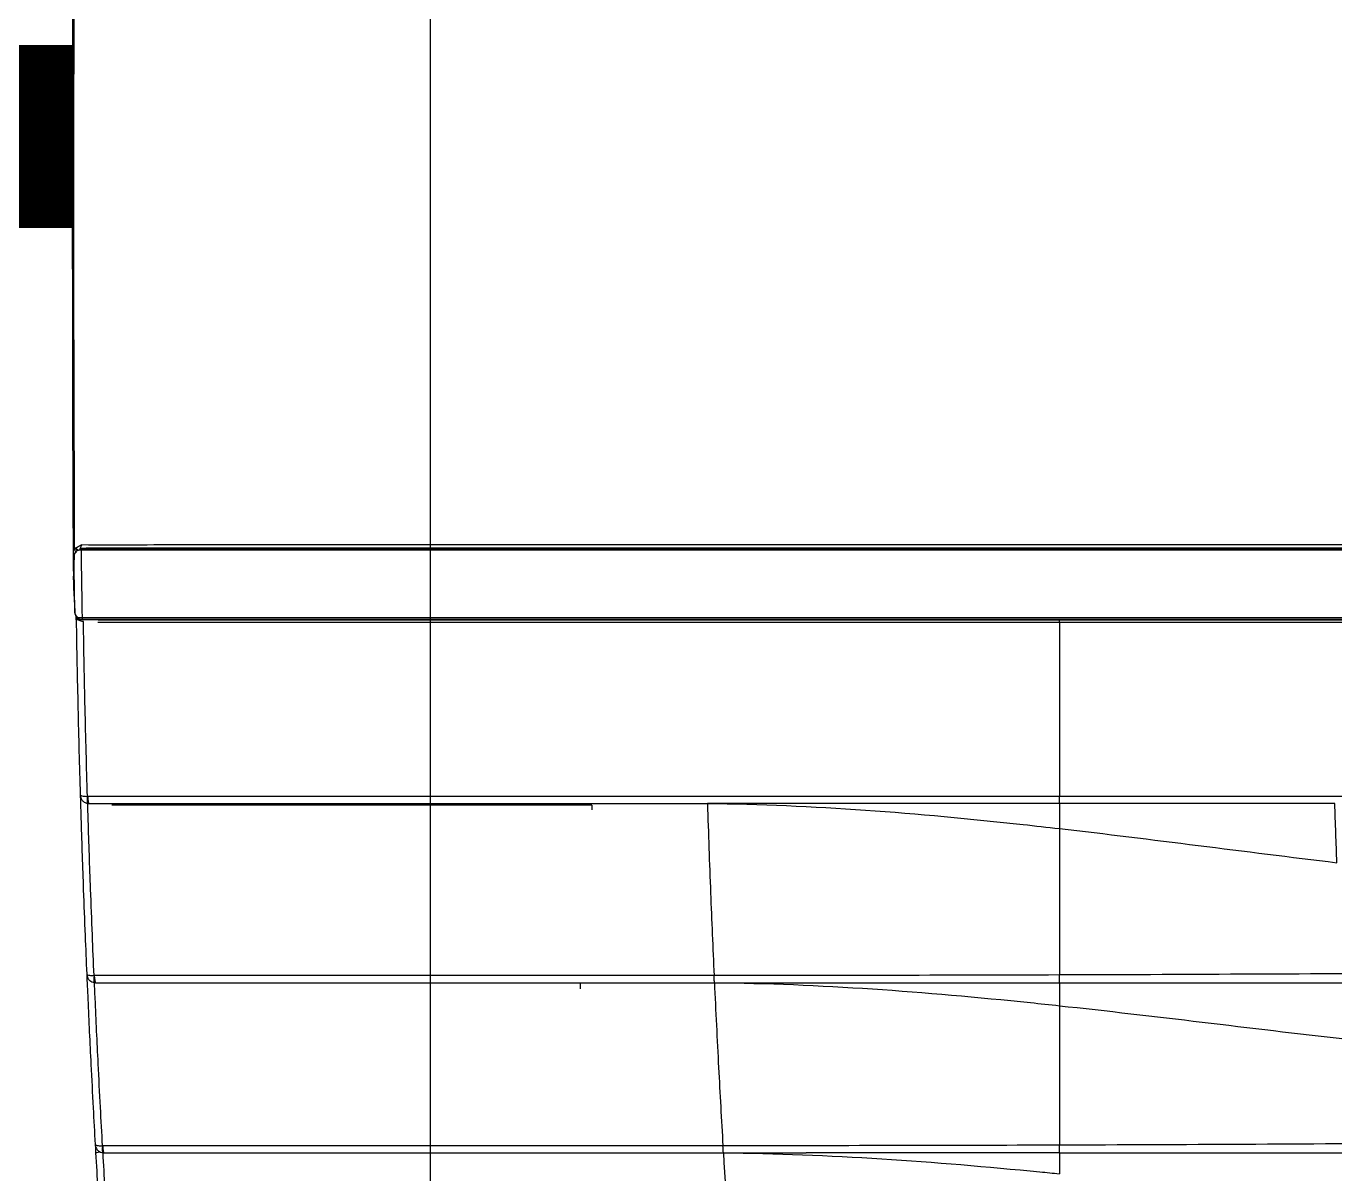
# Model space of a CAD drawing. Header units: millimetres. Extents: x 144680 to 236290, y -190947 to -149396.
# Drawn here: x 222566.7 to 222709.7, y -174328.7 to -174203.2 of the extents above; entities that cross this region are included whole.
import ezdxf

# ---------------------------------------------------------------- set-up
doc = ezdxf.new("R2010")
doc.units = ezdxf.units.MM
doc.header["$LTSCALE"] = 100
doc.linetypes.add('HID2', pattern=[1, 0.5, -0.5])
doc.linetypes.add('HIDDEN', pattern=[9.525, 6.35, -3.175])
doc.layers.add('3.기호.계단선', color=30, linetype='Continuous')

# ---------------------------------------------------------------- blocks, each defined once
blk = doc.blocks.new('acrjtlf')
at = {"color": 8}
for p, q in [((1569971.71, 1745737.52), (1569971.54, 1745737.52)), ((1569971.54, 1745737.52), (1569971.54, 1745737.52)), ((1569971.65, 1745736.73), (1569971.65, 1745736.72)), ((1569971.58, 1745734.08), (1569971.58, 1745734.08)), ((1569971.59, 1745734.15), (1569971.59, 1745734.14)), ((1569971.6, 1745733.05), (1569971.6, 1745733.04)), ((1569971.73, 1745730.47), (1569971.73, 1745730.47)), ((1569971.73, 1745730.47), (1569971.73, 1745730.47))]:
    blk.add_line(p, q, dxfattribs=at)
at = {"color": 1, "linetype": 'HIDDEN'}
blk.add_lwpolyline([(1571303.38, 1746002.87), (1571303.38, 1745562.22), (1570010.6, 1745562.22), (1570010.6, 1746002.87)], close=True, dxfattribs=at)
at = {"color": 8}
blk.add_arc((1569972.34, 1745737.32), 0.196, 90, 99.4283, dxfattribs=at)
for centre, major_axis, ratio, start_param, end_param in [((1569972.69, 1745737.53), (-0.979, -0.011), 0.000851, 5.81073, 6.230827), ((1569972.2, 1745737.34), (-0.489, 0.021), 0.710917, 0.074486, 0.971745), ((1569972.25, 1745737.52), (-0.427, 0.24), 0.699022, 0.689796, 1.432768), ((1569972.29, 1745737.57), (-0.385, 0.303), 0.676566, 0.870738, 1.553972), ((1569972.34, 1745737.32), (0.032, -0.193), 0.348188, 3.1344, 4.658358), ((1569972.34, 1745737.32), (0, -0.196), 0.351833, 3.141593, 4.716068), ((1569972.46, 1745737.32), (0, -0.196), 0.205027, 3.141593, 4.714452), ((1569972.56, 1745729.93), (0, -0.196), 0.201921, 4.714424, 6.229723), ((1569973.26, 1745710.39), (0.124, 0.773), 0.18902, 1.609012, 3.142438), ((1569973.3, 1745710.39), (0, -0.783), 0.192414, 4.720156, 6.283185), ((1569973.98, 1745690.81), (0.109, 0.776), 0.18309, 1.608242, 3.142333), ((1569974.01, 1745690.81), (0, -0.783), 0.1863, 4.724017, 6.283185), ((1569974.9, 1745672.2), (0.094, 0.778), 0.175481, 1.613044, 3.142228), ((1569974.93, 1745672.2), (0, -0.783), 0.179084, 4.733363, 6.283185)]:
    blk.add_ellipse(centre, major_axis=major_axis, ratio=ratio, start_param=start_param, end_param=end_param, dxfattribs=at)
for points, degree in [([(1569974.14, 1745900.08), (1569972.03, 1745865.53), (1569971.16, 1745830.9), (1569971.54, 1745737.52)], 3), ([(1569971.71, 1745737.52), (1569971.34, 1745830.9), (1569972.21, 1745865.53), (1569974.31, 1745900.1)], 3), ([(1569971.65, 1745736.73), (1569971.63, 1745735.96)], 1), ([(1569971.71, 1745737.33), (1569971.71, 1745737.39), (1569971.71, 1745737.46), (1569971.71, 1745737.52)], 3), ([(1569971.82, 1745737.52), (1569971.84, 1745737.54), (1569971.86, 1745737.55), (1569971.88, 1745737.57)], 3), ([(1569972.42, 1745737.32), (1569972.37, 1745737.32), (1569972.32, 1745737.32), (1569972.28, 1745737.32)], 3), ([(1569972.34, 1745737.52), (1569972.38, 1745737.52), (1569972.42, 1745737.52), (1569972.46, 1745737.52)], 3), ([(1569972.46, 1745737.52), (1569972.62, 1745737.52), (1569972.79, 1745737.52), (1569972.96, 1745737.52)], 3), ([(1569971.62, 1745735.43), (1569971.59, 1745734.15)], 1), ([(1569971.58, 1745734.08), (1569971.59, 1745734.21), (1569971.59, 1745734.33), (1569971.6, 1745734.45)], 3), ([(1569971.58, 1745734.08), (1569971.58, 1745734.08), (1569971.58, 1745734.08), (1569971.58, 1745734.08)], 3), ([(1569971.88, 1745729.68), (1569971.88, 1745729.83), (1569971.88, 1745729.99), (1569971.87, 1745730.14)], 3), ([(1569972.11, 1745729.68), (1569971.96, 1745729.68), (1569971.88, 1745729.67), (1569971.88, 1745729.67)], 3), ([(1569972.1, 1745729.68), (1569972.13, 1745729.73), (1569972.17, 1745729.79), (1569972.23, 1745729.82)], 3), ([(1569972.46, 1745729.73), (1569972.47, 1745729.73), (1569972.47, 1745729.73), (1569972.47, 1745729.73)], 3), ([(1569972.47, 1745729.73), (1569973.07, 1745729.73), (1569973.67, 1745729.73), (1569974.27, 1745729.73)], 3), ([(1570079.34, 1745729.39), (1570079.34, 1745729.49), (1570079.34, 1745729.58), (1570079.35, 1745729.58)], 3), ([(1570079.34, 1745729.39), (1570079.34, 1745723.05), (1570079.34, 1745716.72), (1570079.34, 1745710.39)], 3), ([(1569972.32, 1745710.56), (1569972.33, 1745710.24), (1569972.34, 1745709.92), (1569972.35, 1745709.61)], 3), ([(1569973.14, 1745710.38), (1569973.13, 1745710.38), (1569973.12, 1745710.39), (1569973.11, 1745710.39)], 3), ([(1569973.14, 1745709.62), (1569973.19, 1745709.61), (1569973.24, 1745709.61), (1569973.3, 1745709.61)], 3), ([(1570028.23, 1745709.42), (1570028.23, 1745709.24), (1570028.23, 1745709.07), (1570028.23, 1745708.9)], 3), ([(1570052.08, 1745709.61), (1570048.35, 1745709.61), (1570044.61, 1745709.61), (1570040.88, 1745709.61)], 3), ([(1570040.88, 1745709.61), (1570040.88, 1745709.61), (1570040.88, 1745709.61), (1570040.88, 1745709.61)], 3), ([(1570109.45, 1745709.61), (1570099.41, 1745709.61), (1570089.37, 1745709.61), (1570079.34, 1745709.61)], 3), ([(1570079.34, 1745709.61), (1570079.34, 1745708.69), (1570079.34, 1745707.77), (1570079.34, 1745706.87)], 3), ([(1570109.68, 1745703.14), (1570109.6, 1745705.3), (1570109.52, 1745707.45), (1570109.45, 1745709.61)], 3), ([(1570079.34, 1745706.87), (1570089.48, 1745705.71), (1570099.57, 1745704.35), (1570109.68, 1745703.14)], 3), ([(1569973.03, 1745690.96), (1569973.05, 1745690.65), (1569973.06, 1745690.34), (1569973.07, 1745690.02)], 3), ([(1569973.86, 1745690.8), (1569973.85, 1745690.8), (1569973.84, 1745690.8), (1569973.83, 1745690.8)], 3), ([(1570079.34, 1745690.86), (1570066.75, 1745690.82), (1570054.17, 1745690.8), (1570041.6, 1745690.8)], 3), ([(1569973.87, 1745690.03), (1569973.92, 1745690.03), (1569973.96, 1745690.02), (1569974.01, 1745690.02)], 3), ([(1569974.55, 1745690.02), (1569974.56, 1745690.02), (1569974.56, 1745690.02), (1569974.56, 1745690.02)], 3), ([(1570026.95, 1745690.02), (1570026.95, 1745689.79), (1570026.95, 1745689.57), (1570026.95, 1745689.34)], 3), ([(1570041.64, 1745690.02), (1570054.19, 1745690.02), (1570066.76, 1745690.02), (1570079.34, 1745690.02)], 3), ([(1570041.64, 1745690.02), (1570041.64, 1745690.02), (1570041.64, 1745690.02), (1570041.64, 1745690.02)], 3), ([(1570079.34, 1745690.02), (1570083.99, 1745690.02), (1570088.65, 1745690.02), (1570093.3, 1745690.02)], 3), ([(1570079.34, 1745690.02), (1570079.34, 1745689.17), (1570079.34, 1745688.33), (1570079.34, 1745687.5)], 3), ([(1570093.3, 1745690.02), (1570098.95, 1745690.02), (1570104.6, 1745690.02), (1570110.25, 1745690.02)], 3), ([(1570079.34, 1745687.5), (1570089.77, 1745686.38), (1570100.15, 1745685.05), (1570110.56, 1745683.87)], 3), ([(1569974.79, 1745672.18), (1569974.78, 1745672.18), (1569974.77, 1745672.18), (1569974.76, 1745672.19)], 3), ([(1570079.34, 1745672.25), (1570067.07, 1745672.21), (1570054.81, 1745672.19), (1570042.57, 1745672.19)], 3), ([(1569974.01, 1745671.42), (1569974.01, 1745671.45), (1569974.19, 1745671.49), (1569974.48, 1745671.52)], 3), ([(1569974.81, 1745671.42), (1569974.85, 1745671.42), (1569974.89, 1745671.42), (1569974.93, 1745671.42)], 3), ([(1570042.62, 1745671.42), (1570045.64, 1745671.42), (1570048.65, 1745671.42), (1570051.67, 1745671.42)], 3), ([(1570042.62, 1745671.42), (1570042.95, 1745665.81), (1570043.32, 1745660.18), (1570043.72, 1745654.55)], 3), ([(1570042.62, 1745671.42), (1570042.62, 1745671.42), (1570042.62, 1745671.42), (1570042.62, 1745671.42)], 3), ([(1570079.34, 1745671.42), (1570070.11, 1745671.42), (1570060.89, 1745671.42), (1570051.67, 1745671.42)], 3), ([(1570079.34, 1745671.42), (1570084.64, 1745671.42), (1570089.94, 1745671.42), (1570095.24, 1745671.42)], 3), ([(1570079.34, 1745671.42), (1570079.34, 1745670.64), (1570079.34, 1745669.88), (1570079.34, 1745669.12)], 3), ([(1570095.24, 1745671.42), (1570100.58, 1745671.42), (1570105.93, 1745671.42), (1570111.28, 1745671.42)], 3)]:
    blk.add_open_spline(points, degree=degree, dxfattribs=at)
for points, knots in [([(1569971.54, 1745737.52), (1569971.54, 1745737.06), (1569971.55, 1745736.6), (1569971.56, 1745735.8), (1569971.56, 1745735.46), (1569971.57, 1745734.77), (1569971.58, 1745734.43), (1569971.58, 1745734.08)], [0, 0, 0, 0, 0.399294, 0.399294, 0.699647, 0.699647, 1, 1, 1, 1]), ([(1569971.65, 1745736.72), (1569971.64, 1745736.29), (1569971.63, 1745735.86), (1569971.61, 1745735), (1569971.6, 1745734.57), (1569971.59, 1745734.14)], [0, 0, 0, 0, 0.5, 0.5, 1, 1, 1, 1]), ([(1569972.28, 1745737.32), (1569972.21, 1745737.31), (1569972.15, 1745737.3), (1569972.02, 1745737.25), (1569971.95, 1745737.21), (1569971.82, 1745737.12), (1569971.76, 1745737.06), (1569971.68, 1745736.9), (1569971.65, 1745736.81), (1569971.65, 1745736.72)], [0, 0, 0, 0, 0.154456, 0.154456, 0.374956, 0.374956, 0.653826, 0.653826, 1, 1, 1, 1]), ([(1569971.73, 1745730.47), (1569971.73, 1745730.67), (1569971.73, 1745730.86), (1569971.71, 1745731.9), (1569971.7, 1745732.75), (1569971.67, 1745734.45), (1569971.66, 1745735.29), (1569971.65, 1745736.33), (1569971.65, 1745736.53), (1569971.65, 1745736.72)], [0, 0, 0, 0, 0.092547, 0.092547, 0.500171, 0.500171, 0.907796, 0.907796, 1, 1, 1, 1]), ([(1569971.71, 1745737.33), (1569971.72, 1745737.39), (1569971.75, 1745737.45), (1569971.81, 1745737.51), (1569971.81, 1745737.51), (1569971.82, 1745737.52)], [0, 0, 0, 0, 0.894177, 0.894177, 1, 1, 1, 1]), ([(1569971.88, 1745737.57), (1569971.91, 1745737.59), (1569971.95, 1745737.61), (1569972.06, 1745737.67), (1569972.14, 1745737.72), (1569972.26, 1745737.78), (1569972.29, 1745737.8), (1569972.35, 1745737.83), (1569972.38, 1745737.85), (1569972.42, 1745737.87), (1569972.43, 1745737.87), (1569972.45, 1745737.89), (1569972.46, 1745737.89), (1569972.47, 1745737.9), (1569972.48, 1745737.9), (1569972.48, 1745737.9), (1569972.49, 1745737.9), (1569972.49, 1745737.91), (1569972.49, 1745737.91), (1569972.5, 1745737.91)], [0, 0, 0, 0, 0.211843, 0.211843, 0.618776, 0.618776, 0.759942, 0.759942, 0.870728, 0.870728, 0.929874, 0.929874, 0.961875, 0.961875, 0.979256, 0.979256, 0.992466, 0.992466, 1, 1, 1, 1]), ([(1569972.5, 1745737.91), (1569972.5, 1745737.91), (1569972.49, 1745737.9), (1569972.49, 1745737.9), (1569972.49, 1745737.9), (1569972.49, 1745737.89), (1569972.48, 1745737.88), (1569972.48, 1745737.87), (1569972.47, 1745737.86), (1569972.46, 1745737.84), (1569972.46, 1745737.83), (1569972.44, 1745737.79), (1569972.42, 1745737.76), (1569972.4, 1745737.7), (1569972.38, 1745737.66), (1569972.35, 1745737.59), (1569972.33, 1745737.55), (1569972.31, 1745737.51)], [0, 0, 0, 0, 0.013568, 0.013568, 0.037214, 0.037214, 0.068468, 0.068468, 0.126077, 0.126077, 0.232683, 0.232683, 0.432706, 0.432706, 0.68324, 0.68324, 1, 1, 1, 1]), ([(1569972.37, 1745737.46), (1569977.18, 1745737.46), (1569982.02, 1745737.46), (1569991.69, 1745737.46), (1569996.54, 1745737.46), (1570011.09, 1745737.46), (1570020.82, 1745737.46), (1570050.06, 1745737.46), (1570069.62, 1745737.46), (1570108.75, 1745737.46), (1570128.32, 1745737.46), (1570167.47, 1745737.46), (1570187.04, 1745737.46), (1570284.89, 1745737.46), (1570363.18, 1745737.46), (1570530.2, 1745737.46)], [0, 0, 0, 0, 0.03125, 0.03125, 0.0625, 0.0625, 0.125, 0.125, 0.25, 0.25, 0.375, 0.375, 0.5, 0.5, 1, 1, 1, 1]), ([(1570530.2, 1745737.32), (1570363.19, 1745737.32), (1570284.92, 1745737.32), (1570187.08, 1745737.32), (1570167.51, 1745737.32), (1570128.37, 1745737.32), (1570108.8, 1745737.32), (1570069.68, 1745737.32), (1570050.13, 1745737.32), (1570020.89, 1745737.32), (1570011.15, 1745737.32), (1569996.59, 1745737.32), (1569991.73, 1745737.32), (1569982.06, 1745737.32), (1569977.21, 1745737.32), (1569972.42, 1745737.32)], [0, 0, 0, 0, 0.5, 0.5, 0.625, 0.625, 0.75, 0.75, 0.875, 0.875, 0.9375, 0.9375, 0.96875, 0.96875, 1, 1, 1, 1]), ([(1569972.42, 1745737.32), (1569972.42, 1745736.93), (1569972.43, 1745736.54), (1569972.44, 1745735.3), (1569972.45, 1745734.46), (1569972.48, 1745732.76), (1569972.49, 1745731.91), (1569972.51, 1745730.69), (1569972.52, 1745730.31), (1569972.52, 1745729.93)], [0, 0, 0, 0, 0.157944, 0.157944, 0.502409, 0.502409, 0.846873, 0.846873, 1, 1, 1, 1]), ([(1569972.5, 1745737.91), (1569976.29, 1745737.87), (1569980.11, 1745737.92), (1569987.75, 1745737.92), (1569991.58, 1745737.92), (1570003.08, 1745737.92), (1570010.77, 1745737.92), (1570033.87, 1745737.92), (1570049.31, 1745737.92), (1570080.21, 1745737.92), (1570095.69, 1745737.92), (1570126.63, 1745737.92), (1570142.11, 1745737.91), (1570157.58, 1745737.92)], [0, 0, 0, 0, 0.0625, 0.0625, 0.125, 0.125, 0.25, 0.25, 0.5, 0.5, 0.75, 0.75, 1, 1, 1, 1]), ([(1570156.6, 1745737.52), (1570153.69, 1745737.52), (1570150.78, 1745737.52), (1570128.3, 1745737.52), (1570108.72, 1745737.52), (1570069.59, 1745737.52), (1570050.03, 1745737.52), (1570020.79, 1745737.52), (1570011.06, 1745737.52), (1569996.51, 1745737.52), (1569991.66, 1745737.52), (1569982.19, 1745737.52), (1569977.56, 1745737.52), (1569972.96, 1745737.52)], [0, 0, 0, 0, 0.047401, 0.047401, 0.366063, 0.366063, 0.684724, 0.684724, 0.844055, 0.844055, 0.92372, 0.92372, 1, 1, 1, 1]), ([(1569971.59, 1745734.14), (1569971.59, 1745734.08), (1569971.59, 1745734.01), (1569971.59, 1745733.85), (1569971.59, 1745733.77), (1569971.59, 1745733.6), (1569971.59, 1745733.51), (1569971.59, 1745733.34), (1569971.6, 1745733.26), (1569971.6, 1745733.14), (1569971.6, 1745733.09), (1569971.6, 1745733.05)], [0, 0, 0, 0, 0.214453, 0.214453, 0.429132, 0.429132, 0.640881, 0.640881, 0.851843, 0.851843, 1, 1, 1, 1]), ([(1569971.6, 1745733.05), (1569971.62, 1745732.62), (1569971.65, 1745732.19), (1569971.69, 1745731.33), (1569971.71, 1745730.9), (1569971.73, 1745730.47)], [0, 0, 0, 0, 0.5, 0.5, 1, 1, 1, 1]), ([(1569971.73, 1745730.47), (1569971.74, 1745730.41), (1569971.75, 1745730.35), (1569971.81, 1745730.2), (1569971.87, 1745730.12), (1569971.99, 1745730.01), (1569972.06, 1745729.97), (1569972.14, 1745729.94), (1569972.15, 1745729.93), (1569972.16, 1745729.93)], [0, 0, 0, 0, 0.291599, 0.291599, 0.694986, 0.694986, 0.955686, 0.955686, 1, 1, 1, 1]), ([(1569971.74, 1745730.47), (1569971.74, 1745730.35), (1569971.78, 1745730.15), (1569971.96, 1745729.89), (1569972.14, 1745729.78), (1569972.23, 1745729.74)], [0, 0, 0, 0, 0.370538, 0.716833, 1, 1, 1, 1]), ([(1569971.88, 1745729.68), (1569971.93, 1745726.46), (1569972, 1745723.25), (1569972.14, 1745716.87), (1569972.22, 1745713.72), (1569972.32, 1745710.56)], [0, 0, 0, 0, 0.504534, 0.504534, 1, 1, 1, 1]), ([(1569972.67, 1745729.5), (1569972.58, 1745729.5), (1569972.5, 1745729.51), (1569972.35, 1745729.55), (1569972.28, 1745729.58), (1569972.18, 1745729.63), (1569972.14, 1745729.65), (1569972.11, 1745729.68)], [0, 0, 0, 0, 0.3816, 0.3816, 0.752011, 0.752011, 1, 1, 1, 1]), ([(1569972.16, 1745729.93), (1569972.18, 1745729.93), (1569972.2, 1745729.93), (1569972.31, 1745729.93), (1569972.41, 1745729.93), (1569972.52, 1745729.93)], [0, 0, 0, 0, 0.159863, 0.159863, 1, 1, 1, 1]), ([(1569972.24, 1745729.73), (1569972.24, 1745729.73), (1569972.24, 1745729.73), (1569972.22, 1745729.74), (1569972.21, 1745729.74), (1569972.2, 1745729.75), (1569972.2, 1745729.76), (1569972.19, 1745729.77), (1569972.18, 1745729.78), (1569972.17, 1745729.82), (1569972.16, 1745729.84), (1569972.16, 1745729.88), (1569972.16, 1745729.9), (1569972.16, 1745729.93), (1569972.16, 1745729.93), (1569972.16, 1745729.93)], [0, 0, 0, 0, 0.0305, 0.0305, 0.248677, 0.248677, 0.304697, 0.304697, 0.529926, 0.529926, 0.756562, 0.756562, 0.983109, 0.983109, 1, 1, 1, 1]), ([(1569972.56, 1745729.74), (1569972.47, 1745729.74), (1569972.39, 1745729.74), (1569972.29, 1745729.74), (1569972.27, 1745729.73), (1569972.24, 1745729.73)], [0, 0, 0, 0, 0.750656, 0.750656, 1, 1, 1, 1]), ([(1569972.24, 1745729.73), (1569972.25, 1745729.73), (1569972.25, 1745729.73), (1569972.27, 1745729.73), (1569972.28, 1745729.73), (1569972.31, 1745729.73), (1569972.33, 1745729.73), (1569972.39, 1745729.73), (1569972.43, 1745729.73), (1569972.46, 1745729.73)], [0, 0, 0, 0, 0.113501, 0.113501, 0.256211, 0.256211, 0.505873, 0.505873, 1, 1, 1, 1]), ([(1569972.52, 1745729.93), (1569977.32, 1745729.93), (1569982.16, 1745729.93), (1569991.84, 1745729.93), (1569996.69, 1745729.93), (1570011.26, 1745729.93), (1570020.99, 1745729.93), (1570050.24, 1745729.93), (1570069.79, 1745729.93), (1570108.88, 1745729.93), (1570128.44, 1745729.93), (1570167.57, 1745729.93), (1570187.14, 1745729.93), (1570284.95, 1745729.93), (1570363.21, 1745729.93), (1570530.2, 1745729.93)], [0, 0, 0, 0, 0.03125, 0.03125, 0.0625, 0.0625, 0.125, 0.125, 0.25, 0.25, 0.375, 0.375, 0.5, 0.5, 1, 1, 1, 1]), ([(1570530.2, 1745729.74), (1570363.21, 1745729.74), (1570284.96, 1745729.74), (1570187.15, 1745729.74), (1570167.59, 1745729.74), (1570128.47, 1745729.74), (1570108.9, 1745729.74), (1570069.8, 1745729.74), (1570050.25, 1745729.74), (1570021.02, 1745729.74), (1570011.29, 1745729.74), (1569996.72, 1745729.74), (1569991.87, 1745729.74), (1569982.19, 1745729.74), (1569977.35, 1745729.74), (1569972.56, 1745729.74)], [0, 0, 0, 0, 0.5, 0.5, 0.625, 0.625, 0.75, 0.75, 0.875, 0.875, 0.9375, 0.9375, 0.96875, 0.96875, 1, 1, 1, 1]), ([(1569973.11, 1745710.39), (1569973.02, 1745713.61), (1569972.93, 1745716.83), (1569972.78, 1745723.2), (1569972.72, 1745726.35), (1569972.67, 1745729.5)], [0, 0, 0, 0, 0.505483, 0.505483, 1, 1, 1, 1]), ([(1569974.27, 1745729.73), (1569974.27, 1745729.72), (1569974.27, 1745729.71), (1569974.27, 1745729.7), (1569974.27, 1745729.7), (1569974.27, 1745729.7)], [0, 0, 0, 0, 0.865418, 0.865418, 1, 1, 1, 1]), ([(1569974.27, 1745729.7), (1569979.06, 1745729.7), (1569983.89, 1745729.7), (1569993.53, 1745729.7), (1569998.36, 1745729.7), (1570012.87, 1745729.7), (1570022.56, 1745729.7), (1570051.7, 1745729.7), (1570071.18, 1745729.7), (1570110.11, 1745729.7), (1570129.59, 1745729.7), (1570168.55, 1745729.7), (1570188.03, 1745729.7), (1570285.43, 1745729.7), (1570363.35, 1745729.7), (1570530, 1745729.7)], [0, 0, 0, 0, 0.03125, 0.03125, 0.0625, 0.0625, 0.125, 0.125, 0.25, 0.25, 0.375, 0.375, 0.5, 0.5, 1, 1, 1, 1]), ([(1570079.34, 1745729.39), (1570061.61, 1745729.39), (1570043.91, 1745729.39), (1570017.41, 1745729.39), (1570008.58, 1745729.39), (1569991.25, 1745729.39), (1569982.73, 1745729.39), (1569974.26, 1745729.39)], [0, 0, 0, 0, 0.503675, 0.503675, 0.755513, 0.755513, 1, 1, 1, 1]), ([(1570157.91, 1745729.39), (1570155.23, 1745729.39), (1570152.55, 1745729.39), (1570139.59, 1745729.39), (1570129.3, 1745729.39), (1570112.4, 1745729.39), (1570105.78, 1745729.39), (1570092.56, 1745729.39), (1570085.95, 1745729.39), (1570079.34, 1745729.39)], [0, 0, 0, 0, 0.1022, 0.1022, 0.494985, 0.494985, 0.747578, 0.747578, 1, 1, 1, 1]), ([(1569972.32, 1745710.56), (1569972.32, 1745710.56), (1569972.32, 1745710.56), (1569972.32, 1745710.54), (1569972.33, 1745710.53), (1569972.36, 1745710.5), (1569972.39, 1745710.49), (1569972.47, 1745710.45), (1569972.55, 1745710.44), (1569972.7, 1745710.41), (1569972.77, 1745710.4), (1569972.93, 1745710.39), (1569973.02, 1745710.39), (1569973.11, 1745710.39)], [0, 0, 0, 0, 0.004657, 0.004657, 0.171177, 0.171177, 0.329676, 0.329676, 0.60266, 0.60266, 0.791779, 0.791779, 1, 1, 1, 1]), ([(1569972.32, 1745710.56), (1569972.32, 1745710.56), (1569972.32, 1745710.55), (1569972.32, 1745710.48), (1569972.33, 1745710.4), (1569972.37, 1745710.26), (1569972.4, 1745710.19), (1569972.49, 1745710.02), (1569972.56, 1745709.93), (1569972.72, 1745709.79), (1569972.79, 1745709.74), (1569972.96, 1745709.66), (1569973.05, 1745709.63), (1569973.14, 1745709.62)], [0, 0, 0, 0, 0.004657, 0.004657, 0.171178, 0.171178, 0.329678, 0.329678, 0.602664, 0.602664, 0.791782, 0.791782, 1, 1, 1, 1]), ([(1569972.35, 1745709.61), (1569972.35, 1745709.61), (1569972.35, 1745709.61), (1569972.37, 1745708.95), (1569972.39, 1745708.3), (1569972.49, 1745705.16), (1569972.57, 1745702.67), (1569972.72, 1745698.51), (1569972.79, 1745696.85), (1569972.91, 1745693.78), (1569972.97, 1745692.37), (1569973.03, 1745690.96)], [0, 0, 0, 0, 0.000003, 0.000003, 0.105523, 0.105523, 0.506415, 0.506415, 0.773572, 0.773572, 1, 1, 1, 1]), ([(1570079.34, 1745710.39), (1570061.56, 1745710.39), (1570043.78, 1745710.38), (1570017.2, 1745710.38), (1570008.35, 1745710.38), (1569990.7, 1745710.38), (1569981.88, 1745710.38), (1569973.14, 1745710.38)], [0, 0, 0, 0, 0.5, 0.5, 0.75, 0.75, 1, 1, 1, 1]), ([(1569973.83, 1745690.8), (1569973.77, 1745692.28), (1569973.71, 1745693.76), (1569973.58, 1745696.91), (1569973.52, 1745698.58), (1569973.36, 1745702.75), (1569973.28, 1745705.26), (1569973.18, 1745708.37), (1569973.16, 1745708.99), (1569973.14, 1745709.61), (1569973.14, 1745709.61), (1569973.14, 1745709.61)], [0, 0, 0, 0, 0.235766, 0.235766, 0.501866, 0.501866, 0.901174, 0.901174, 0.999997, 0.999997, 1, 1, 1, 1]), ([(1569973.3, 1745709.61), (1569978.88, 1745709.61), (1569984.5, 1745709.61), (1569995.74, 1745709.61), (1570001.36, 1745709.61), (1570018.27, 1745709.61), (1570029.56, 1745709.61), (1570040.88, 1745709.61)], [0, 0, 0, 0, 0.25, 0.25, 0.5, 0.5, 1, 1, 1, 1]), ([(1570028.23, 1745709.42), (1570019.45, 1745709.42), (1570010.69, 1745709.42), (1569993.2, 1745709.42), (1569984.46, 1745709.42), (1569975.79, 1745709.42)], [0, 0, 0, 0, 0.5, 0.5, 1, 1, 1, 1]), ([(1570040.88, 1745709.61), (1570040.98, 1745706.35), (1570041.2, 1745700.09), (1570041.46, 1745693.81), (1570041.6, 1745690.8)], [0, 0, 0, 0, 0.520592, 1, 1, 1, 1]), ([(1570040.88, 1745709.61), (1570052.38, 1745709.5), (1570065.24, 1745708.46), (1570078.02, 1745707.02), (1570079.34, 1745706.87)], [0, 0, 0, 0, 0.896674, 1, 1, 1, 1]), ([(1570079.34, 1745709.61), (1570077.94, 1745709.61), (1570068.85, 1745709.61), (1570059.76, 1745709.61), (1570052.08, 1745709.61)], [0, 0, 0, 0, 0.154173, 1, 1, 1, 1]), ([(1570079.34, 1745709.61), (1570079.34, 1745709.64), (1570079.34, 1745709.69), (1570079.34, 1745710.03), (1570079.34, 1745710.28), (1570079.34, 1745710.39)], [0, 0, 0, 0, 0.392645, 0.726209, 1, 1, 1, 1]), ([(1570158.41, 1745710.39), (1570145.23, 1745710.39), (1570132.05, 1745710.39), (1570105.69, 1745710.39), (1570092.52, 1745710.39), (1570079.34, 1745710.39)], [0, 0, 0, 0, 0.5, 0.5, 1, 1, 1, 1]), ([(1570079.34, 1745706.87), (1570079.34, 1745705.6), (1570079.34, 1745703.02), (1570079.34, 1745699.07), (1570079.34, 1745695.01), (1570079.34, 1745692.25), (1570079.34, 1745690.86)], [0, 0, 0, 0, 0.241342, 0.488803, 0.74188, 1, 1, 1, 1]), ([(1569973.03, 1745690.96), (1569973.03, 1745690.96), (1569973.03, 1745690.96), (1569973.03, 1745690.94), (1569973.04, 1745690.93), (1569973.08, 1745690.9), (1569973.1, 1745690.89), (1569973.19, 1745690.86), (1569973.26, 1745690.84), (1569973.42, 1745690.82), (1569973.49, 1745690.81), (1569973.65, 1745690.8), (1569973.74, 1745690.8), (1569973.83, 1745690.8)], [0, 0, 0, 0, 0.004636, 0.004636, 0.174157, 0.174157, 0.335163, 0.335163, 0.60541, 0.60541, 0.79332, 0.79332, 1, 1, 1, 1]), ([(1569973.03, 1745690.96), (1569973.03, 1745690.96), (1569973.03, 1745690.96), (1569973.03, 1745690.88), (1569973.05, 1745690.8), (1569973.09, 1745690.66), (1569973.12, 1745690.59), (1569973.21, 1745690.42), (1569973.29, 1745690.33), (1569973.45, 1745690.19), (1569973.52, 1745690.15), (1569973.68, 1745690.07), (1569973.78, 1745690.05), (1569973.87, 1745690.03)], [0, 0, 0, 0, 0.004636, 0.004636, 0.174161, 0.174161, 0.335167, 0.335167, 0.60541, 0.60541, 0.793318, 0.793318, 1, 1, 1, 1]), ([(1570041.6, 1745690.8), (1570030.26, 1745690.8), (1570018.93, 1745690.8), (1569996.33, 1745690.8), (1569985.04, 1745690.79), (1569973.86, 1745690.8)], [0, 0, 0, 0, 0.5, 0.5, 1, 1, 1, 1]), ([(1570041.64, 1745690.02), (1570041.64, 1745690.04), (1570041.64, 1745690.06), (1570041.63, 1745690.24), (1570041.61, 1745690.49), (1570041.61, 1745690.7), (1570041.6, 1745690.8)], [0, 0, 0, 0, 0.261766, 0.499771, 0.747287, 1, 1, 1, 1]), ([(1570159.21, 1745691.16), (1570145.9, 1745691.16), (1570132.58, 1745691.1), (1570105.96, 1745690.97), (1570092.64, 1745690.9), (1570079.34, 1745690.86)], [0, 0, 0, 0, 0.5, 0.5, 1, 1, 1, 1]), ([(1570079.34, 1745690.02), (1570079.34, 1745690.05), (1570079.34, 1745690.11), (1570079.34, 1745690.48), (1570079.34, 1745690.74), (1570079.34, 1745690.86)], [0, 0, 0, 0, 0.391416, 0.725001, 1, 1, 1, 1]), ([(1569973.07, 1745690.02), (1569973.07, 1745690.02), (1569973.07, 1745690.02), (1569973.1, 1745689.41), (1569973.13, 1745688.8), (1569973.26, 1745685.82), (1569973.37, 1745683.45), (1569973.57, 1745679.5), (1569973.65, 1745677.92), (1569973.8, 1745675), (1569973.88, 1745673.67), (1569973.95, 1745672.34)], [0, 0, 0, 0, 0.000003, 0.000003, 0.104408, 0.104408, 0.506463, 0.506463, 0.77438, 0.77438, 1, 1, 1, 1]), ([(1569974.76, 1745672.19), (1569974.69, 1745673.59), (1569974.61, 1745674.99), (1569974.45, 1745677.98), (1569974.37, 1745679.57), (1569974.17, 1745683.54), (1569974.06, 1745685.92), (1569973.93, 1745688.87), (1569973.9, 1745689.45), (1569973.88, 1745690.02), (1569973.88, 1745690.02), (1569973.88, 1745690.02)], [0, 0, 0, 0, 0.235564, 0.235564, 0.502554, 0.502554, 0.903218, 0.903218, 0.999997, 0.999997, 1, 1, 1, 1]), ([(1569974.01, 1745690.02), (1569985.17, 1745690.02), (1569996.44, 1745690.02), (1570019.01, 1745690.02), (1570030.31, 1745690.02), (1570041.64, 1745690.02)], [0, 0, 0, 0, 0.5, 0.5, 1, 1, 1, 1]), ([(1570041.64, 1745690.02), (1570041.78, 1745686.93), (1570042.07, 1745680.99), (1570042.4, 1745675.03), (1570042.57, 1745672.19)], [0, 0, 0, 0, 0.521593, 1, 1, 1, 1]), ([(1570041.64, 1745690.02), (1570053.15, 1745689.92), (1570065.75, 1745688.94), (1570078.29, 1745687.62), (1570079.34, 1745687.5)], [0, 0, 0, 0, 0.916145, 1, 1, 1, 1]), ([(1570079.34, 1745687.5), (1570079.34, 1745686.3), (1570079.34, 1745683.85), (1570079.34, 1745680.09), (1570079.34, 1745676.21), (1570079.34, 1745673.58), (1570079.34, 1745672.25)], [0, 0, 0, 0, 0.240345, 0.487395, 0.740764, 1, 1, 1, 1]), ([(1569973.95, 1745672.34), (1569973.95, 1745672.34), (1569973.95, 1745672.34), (1569973.95, 1745672.32), (1569973.96, 1745672.31), (1569974, 1745672.28), (1569974.03, 1745672.27), (1569974.12, 1745672.24), (1569974.19, 1745672.22), (1569974.35, 1745672.2), (1569974.42, 1745672.19), (1569974.58, 1745672.19), (1569974.67, 1745672.18), (1569974.76, 1745672.19)], [0, 0, 0, 0, 0.004615, 0.004615, 0.177178, 0.177178, 0.340689, 0.340689, 0.607806, 0.607806, 0.79476, 0.79476, 1, 1, 1, 1]), ([(1569973.95, 1745672.34), (1569973.95, 1745672.34), (1569973.95, 1745672.34), (1569973.96, 1745672.26), (1569973.97, 1745672.18), (1569974.02, 1745672.04), (1569974.05, 1745671.97), (1569974.14, 1745671.8), (1569974.23, 1745671.7), (1569974.39, 1745671.58), (1569974.46, 1745671.53), (1569974.63, 1745671.46), (1569974.72, 1745671.44), (1569974.81, 1745671.42)], [0, 0, 0, 0, 0.004615, 0.004615, 0.177182, 0.177182, 0.340693, 0.340693, 0.607806, 0.607806, 0.794758, 0.794758, 1, 1, 1, 1]), ([(1569973.96, 1745672.34), (1569973.97, 1745672.16), (1569973.98, 1745671.98), (1569973.99, 1745671.67), (1569974, 1745671.55), (1569974.01, 1745671.42), (1569974.01, 1745671.42), (1569974.01, 1745671.42)], [0, 0, 0, 0, 0.584735, 0.584735, 0.999937, 0.999937, 1, 1, 1, 1]), ([(1570042.57, 1745672.19), (1570031.22, 1745672.19), (1570019.89, 1745672.19), (1569997.28, 1745672.18), (1569985.99, 1745672.18), (1569974.79, 1745672.18)], [0, 0, 0, 0, 0.5, 0.5, 1, 1, 1, 1]), ([(1570042.62, 1745671.42), (1570042.62, 1745671.44), (1570042.61, 1745671.48), (1570042.59, 1745671.79), (1570042.58, 1745672.06), (1570042.57, 1745672.19)], [0, 0, 0, 0, 0.341178, 0.674287, 1, 1, 1, 1]), ([(1570160.26, 1745672.58), (1570146.77, 1745672.58), (1570133.28, 1745672.51), (1570106.31, 1745672.37), (1570092.82, 1745672.3), (1570079.34, 1745672.25)], [0, 0, 0, 0, 0.5, 0.5, 1, 1, 1, 1]), ([(1570079.34, 1745671.42), (1570079.34, 1745671.45), (1570079.34, 1745671.51), (1570079.34, 1745671.88), (1570079.34, 1745672.14), (1570079.34, 1745672.25)], [0, 0, 0, 0, 0.391478, 0.72506, 1, 1, 1, 1]), ([(1569974.01, 1745671.42), (1569974.01, 1745671.42), (1569974.01, 1745671.42), (1569974.08, 1745670.1), (1569974.16, 1745668.78), (1569974.32, 1745665.96), (1569974.42, 1745664.46), (1569974.6, 1745661.46), (1569974.7, 1745659.96), (1569974.88, 1745657.21), (1569974.96, 1745655.95), (1569975.05, 1745654.7)], [0, 0, 0, 0, 0.000004, 0.000004, 0.237138, 0.237138, 0.506455, 0.506455, 0.775615, 0.775615, 1, 1, 1, 1]), ([(1569975.87, 1745654.55), (1569975.78, 1745655.87), (1569975.69, 1745657.2), (1569975.51, 1745660.03), (1569975.41, 1745661.54), (1569975.22, 1745664.56), (1569975.13, 1745666.07), (1569974.96, 1745668.86), (1569974.89, 1745670.14), (1569974.82, 1745671.42)], [0, 0, 0, 0, 0.234873, 0.234873, 0.503118, 0.503118, 0.771519, 0.771519, 1, 1, 1, 1]), ([(1569974.93, 1745671.42), (1569986.12, 1745671.42), (1569997.39, 1745671.42), (1570019.97, 1745671.42), (1570031.29, 1745671.42), (1570042.62, 1745671.42)], [0, 0, 0, 0, 0.5, 0.5, 1, 1, 1, 1]), ([(1570042.62, 1745671.42), (1570054.15, 1745671.31), (1570066.42, 1745670.41), (1570078.64, 1745669.2), (1570079.34, 1745669.13)], [0, 0, 0, 0, 0.941987, 1, 1, 1, 1])]:
    blk.add_open_spline(points, degree=3, knots=knots, dxfattribs=at)

msp = doc.modelspace()

# ---------------------------------------------------------------- linework, layer by layer
at = {"layer": '3.기호.계단선', "color": 140, "linetype": 'HID2', "const_width": 20}
msp.add_lwpolyline([(219984.12, -174460), (222286.21, -174460), (222286.21, -174215.25), (222571.7, -174215.25)], dxfattribs=at)

# ---------------------------------------------------------------- block references
at = {"color": 0}
msp.add_blockref('acrjtlf', (-1347399.76, -1919997.79), dxfattribs=at)

doc.saveas('drawing.dxf')
